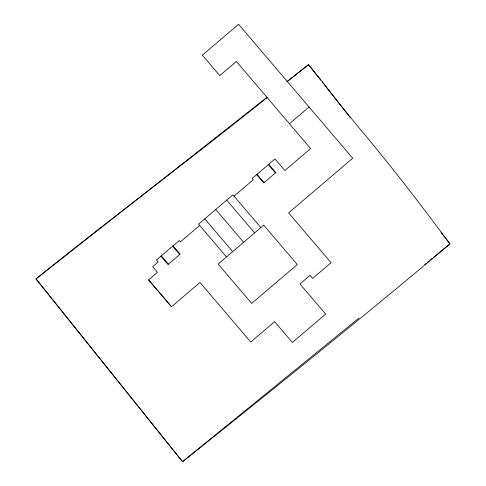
<?xml version="1.0" encoding="UTF-8"?>
<svg xmlns="http://www.w3.org/2000/svg" width="486" height="486" viewBox="0 0 486 486"><rect width="100%" height="100%" fill="white"/><g stroke="black" fill="none" stroke-linecap="round" stroke-linejoin="round"><path stroke-width="0.73" d="M289.462 123.742L309.078 107.023M199.655 225.431L180.434 241.815L179.322 240.509L156.462 259.992L158.157 261.984L152.665 266.662L157.519 272.354L148.631 279.93L171.491 306.757M234.027 196.137L253.249 179.753L252.143 178.453L275.003 158.965L284.857 170.531L310.621 148.57L236.378 61.455L219.757 75.616L202.346 55.179L238.577 24.3L352.733 158.248L288.617 212.886L331.081 262.713L312.656 278.417L310.056 275.368L299.977 283.952L325.663 314.09L292.347 342.478L274.633 321.689L250.752 342.041L199.983 282.469L171.534 306.721L148.631 279.93M358.887 318.105L182.548 461.7L36 278.903C112.302 217.303 191.022 158.8 267.422 97.328M424.721 264.493L425.9 263.54M427.662 262.1L429.424 260.666M430.602 259.706L432.364 258.273M433.542 257.313L450 243.911C422.802 207.382 395.136 171.169 366.001 136.159A752.042 376.802 51.3 0 1 322.892 82.48L308.513 64.662L287.044 81.539M286.959 81.842L308.513 64.662L320.736 80.147M266.771 97.479L36 278.903L182.548 461.7C272.379 389.954 362.046 317.966 450 243.911L441.069 232.6M268.734 164.311L275.811 172.615L263.698 182.943L256.614 174.638M268.339 164.645L275.422 172.949M257.009 174.304L264.086 182.608M260.842 227.6L232.916 194.837L198.549 224.125L226.47 256.894M226.707 200.129L254.628 232.891M215.729 209.478L243.656 242.247M204.758 218.834L232.685 251.596M173.052 245.855L180.13 254.16L168.016 264.487L160.939 256.177M172.664 246.183L179.741 254.494M161.328 255.843L168.405 264.153M322.145 81.934L323.087 83.124M324.022 84.315L348.468 115.279M349.41 116.476L350.345 117.667M263.698 225.164L218.093 264.032L251.669 303.434L297.274 264.566L263.698 225.164"/></g></svg>
